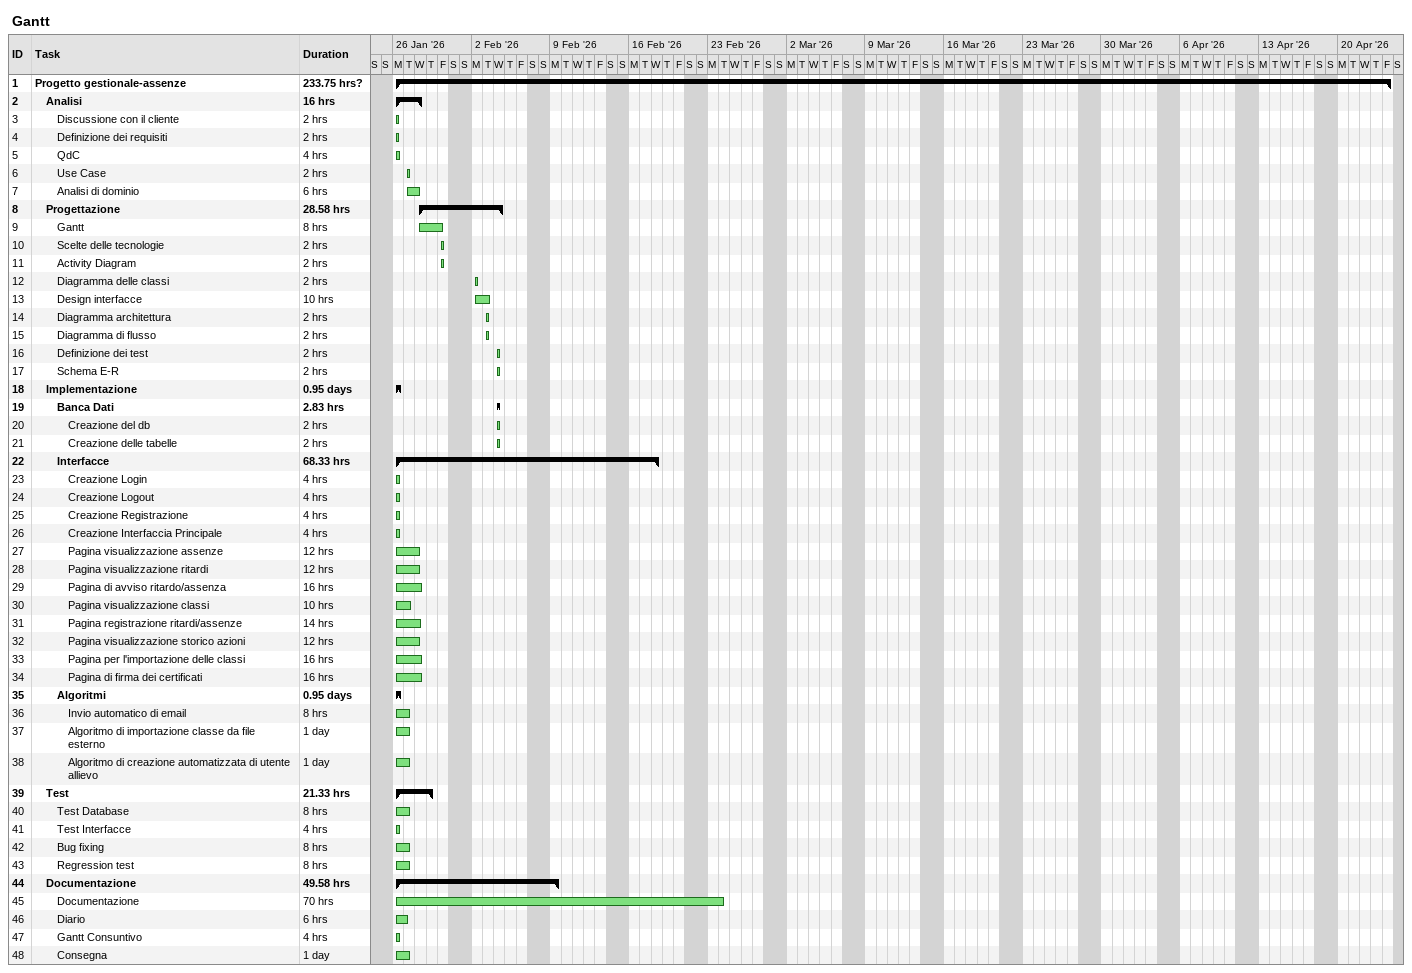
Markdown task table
Gantt

| ID | Level | Task | Duration | Start | Finish |
|---|---|---|---|---|---|
| 1 | 1 | **Progetto gestionale-assenze** | 233.75h? | 2026-01-26 | 2026-04-24 |
| 2 | 2 | **Analisi** | 16h | 2026-01-26 | 2026-01-28 |
| 3 | 3 | Discussione con il cliente | 2h | 2026-01-26 | 2026-01-26 |
| 4 | 3 | Definizione dei requisiti | 2h | 2026-01-26 | 2026-01-26 |
| 5 | 3 | QdC | 4h | 2026-01-26 | 2026-01-26 |
| 6 | 3 | Use Case | 2h | 2026-01-27 | 2026-01-27 |
| 7 | 3 | Analisi di dominio | 6h | 2026-01-27 | 2026-01-28 |
| 8 | 2 | **Progettazione** | 28.58h | 2026-01-28 | 2026-02-04 |
| 9 | 3 | Gantt | 8h | 2026-01-28 | 2026-01-30 |
| 10 | 3 | Scelte delle tecnologie | 2h | 2026-01-30 | 2026-01-30 |
| 11 | 3 | Activity Diagram | 2h | 2026-01-30 | 2026-01-30 |
| 12 | 3 | Diagramma delle classi | 2h | 2026-02-02 | 2026-02-02 |
| 13 | 3 | Design interfacce | 10h | 2026-02-02 | 2026-02-03 |
| 14 | 3 | Diagramma architettura | 2h | 2026-02-03 | 2026-02-03 |
| 15 | 3 | Diagramma di flusso | 2h | 2026-02-03 | 2026-02-03 |
| 16 | 3 | Definizione dei test | 2h | 2026-02-04 | 2026-02-04 |
| 17 | 3 | Schema E-R | 2h | 2026-02-04 | 2026-02-04 |
| 18 | 2 | **Implementazione** | 0.95d | 2026-01-26 | 2026-01-26 |
| 19 | 3 | **Banca Dati** | 2.83h | 2026-02-04 | 2026-02-04 |
| 20 | 4 | Creazione del db | 2h | 2026-02-04 | 2026-02-04 |
| 21 | 4 | Creazione delle tabelle | 2h | 2026-02-04 | 2026-02-04 |
| 22 | 3 | **Interfacce** | 68.33h | 2026-01-26 | 2026-02-18 |
| 23 | 4 | Creazione Login | 4h | 2026-01-26 | 2026-01-26 |
| 24 | 4 | Creazione Logout | 4h | 2026-01-26 | 2026-01-26 |
| 25 | 4 | Creazione Registrazione | 4h | 2026-01-26 | 2026-01-26 |
| 26 | 4 | Creazione Interfaccia Principale | 4h | 2026-01-26 | 2026-01-26 |
| 27 | 4 | Pagina visualizzazione assenze | 12h | 2026-01-26 | 2026-01-28 |
| 28 | 4 | Pagina visualizzazione ritardi | 12h | 2026-01-26 | 2026-01-28 |
| 29 | 4 | Pagina di avviso ritardo/assenza | 16h | 2026-01-26 | 2026-01-28 |
| 30 | 4 | Pagina visualizzazione classi | 10h | 2026-01-26 | 2026-01-27 |
| 31 | 4 | Pagina registrazione ritardi/assenze | 14h | 2026-01-26 | 2026-01-28 |
| 32 | 4 | Pagina visualizzazione storico azioni | 12h | 2026-01-26 | 2026-01-28 |
| 33 | 4 | Pagina per l'importazione delle classi | 16h | 2026-01-26 | 2026-01-28 |
| 34 | 4 | Pagina di firma dei certificati | 16h | 2026-01-26 | 2026-01-28 |
| 35 | 3 | **Algoritmi** | 0.95d | 2026-01-26 | 2026-01-26 |
| 36 | 4 | Invio automatico di email | 8h | 2026-01-26 | 2026-01-27 |
| 37 | 4 | Algoritmo di importazione classe da file esterno | 1d | 2026-01-26 | 2026-01-27 |
| 38 | 4 | Algoritmo di creazione automatizzata di utente allievo | 1d | 2026-01-26 | 2026-01-27 |
| 39 | 2 | **Test** | 21.33h | 2026-01-26 | 2026-01-29 |
| 40 | 3 | Test Database | 8h | 2026-01-26 | 2026-01-27 |
| 41 | 3 | Test Interfacce | 4h | 2026-01-26 | 2026-01-26 |
| 42 | 3 | Bug fixing | 8h | 2026-01-26 | 2026-01-27 |
| 43 | 3 | Regression test | 8h | 2026-01-26 | 2026-01-27 |
| 44 | 2 | **Documentazione** | 49.58h | 2026-01-26 | 2026-02-09 |
| 45 | 3 | Documentazione | 70h | 2026-01-26 | 2026-02-24 |
| 46 | 3 | Diario | 6h | 2026-01-26 | 2026-01-27 |
| 47 | 3 | Gantt Consuntivo | 4h | 2026-01-26 | 2026-01-26 |
| 48 | 3 | Consegna | 1d | 2026-01-26 | 2026-01-27 |
